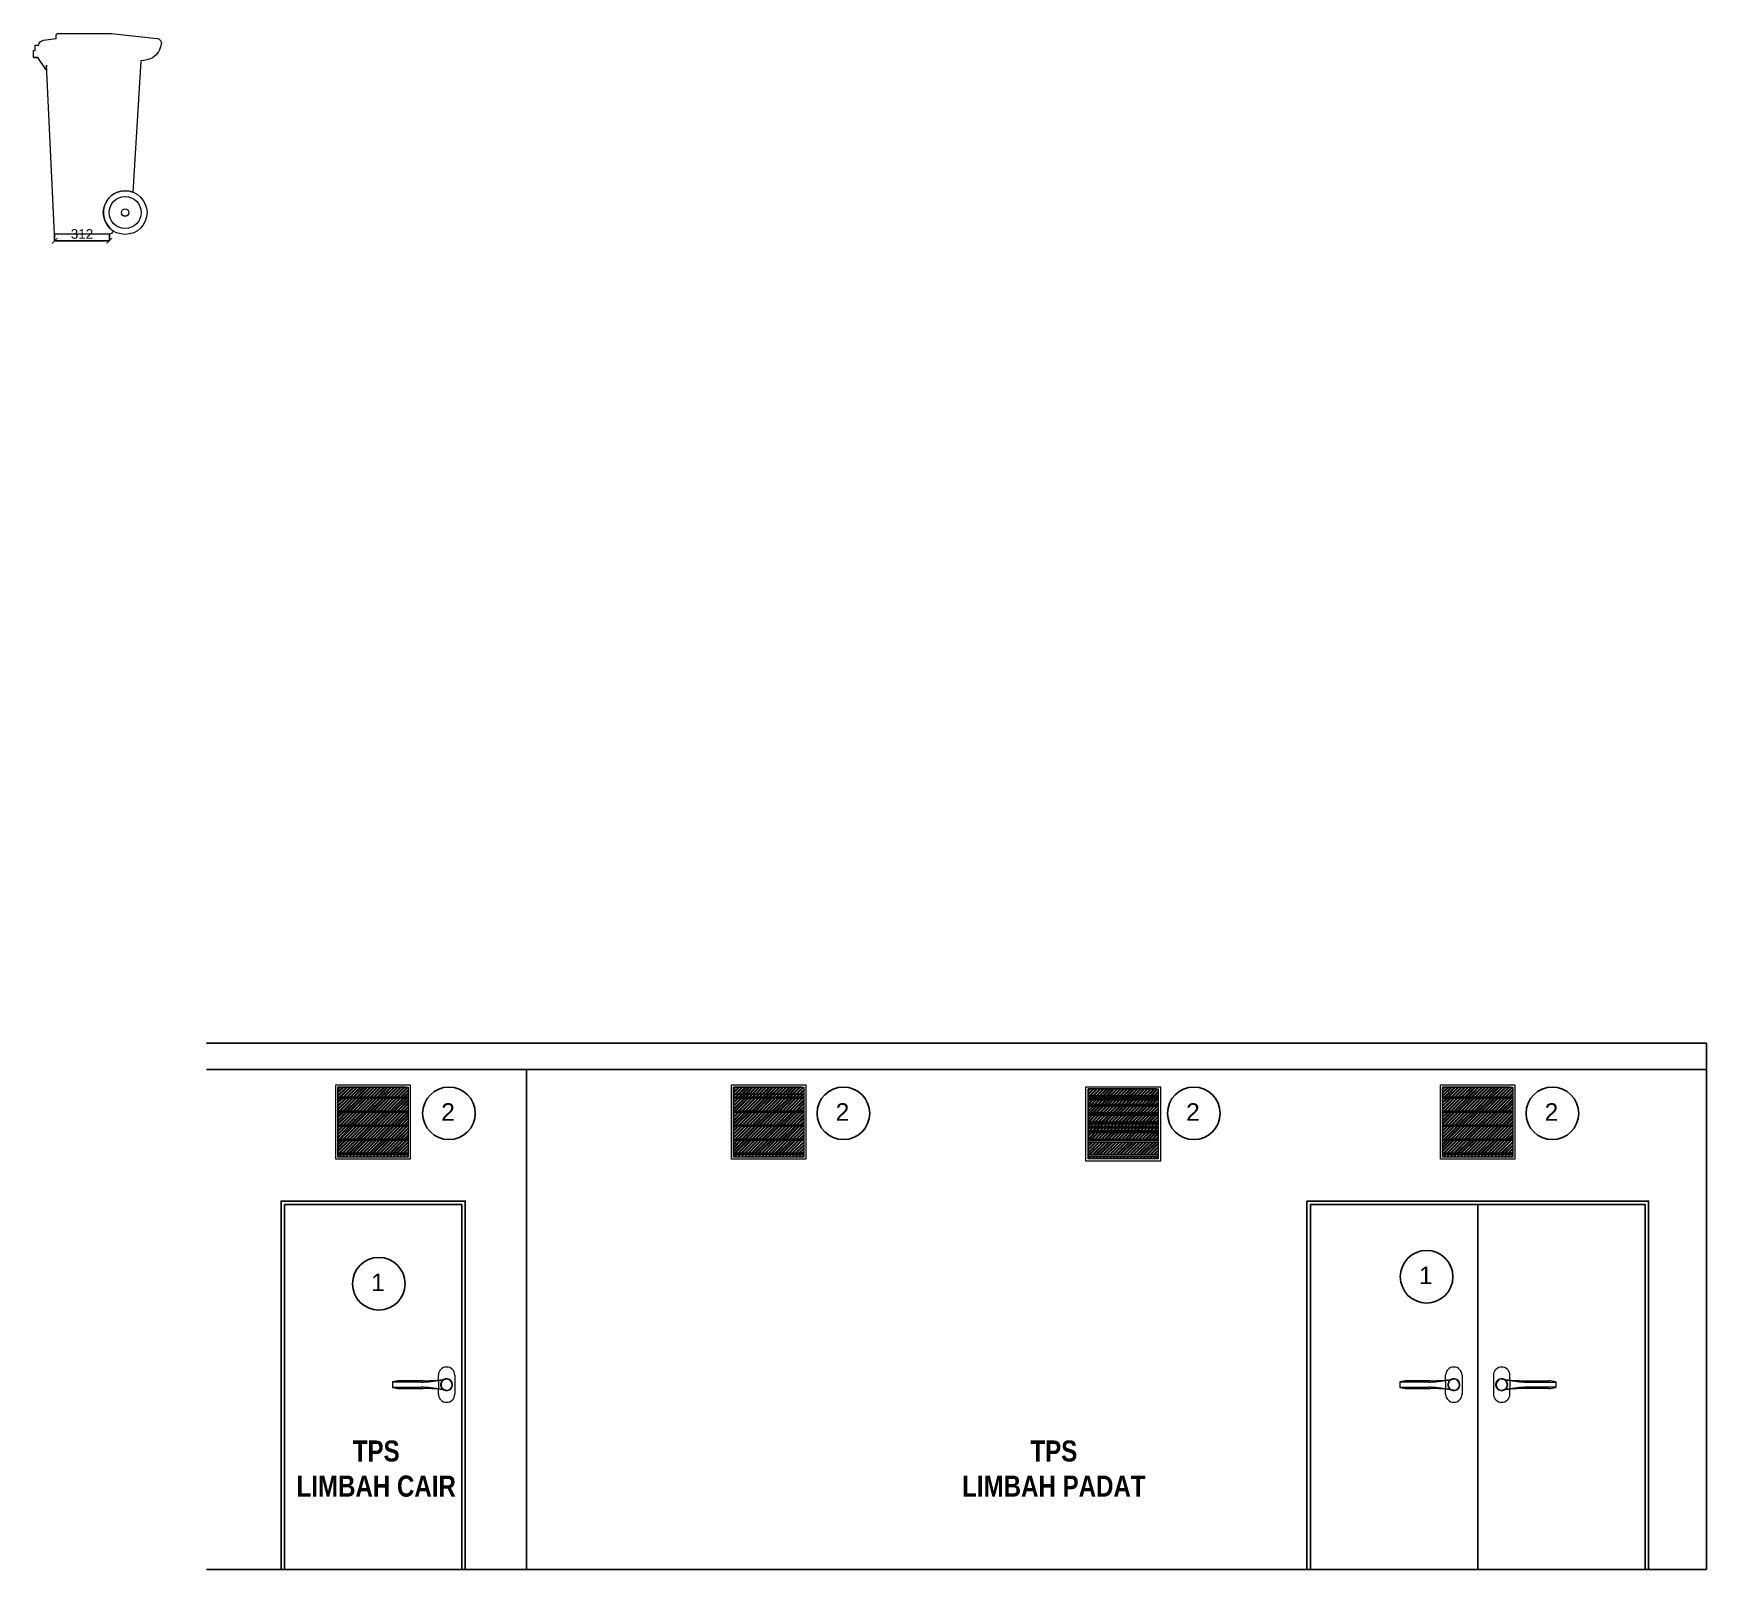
# Model space of a CAD drawing. Header units: millimetres. Extents: x -10849 to 51582, y -14593 to 28921.
# Drawn here: x -10849 to -1314, y 8039 to 16794 of the extents above; entities that cross this region are included whole.
import ezdxf

# ---------------------------------------------------------------- set-up
doc = ezdxf.new("R2010")
doc.units = ezdxf.units.MM
doc.linetypes.add('DASHED', pattern=[0.75, 0.5, -0.25])
for name, color, linetype, lineweight in [('001_Dark_1 10', 7, 'Continuous', 0), ('001_Dark_1 5', 7, 'Continuous', 0), ('C NOTASI', 3, 'Continuous', 5), ('inst ME', 7, 'Continuous', 13)]:
    doc.layers.add(name, color=color, linetype=linetype, lineweight=lineweight)
doc.layers.add('A-Door', color=150, linetype='Continuous')
doc.layers.add('A-Glaz', color=92, linetype='Continuous')
doc.styles.add('DIM', font='', dxfattribs={"height": 100})
doc.styles.get("Standard").update_dxf_attribs({"font": 'arial.ttf'})
doc.styles.get('DIM').set_extended_font_data('VNI-Helve-Condense')
doc.dimstyles.new('ISO-25', dxfattribs={"dimtxt": 55, "dimasz": 32.5, "dimexe": 1.25, "dimexo": 0.625, "dimgap": 10.63, "dimtad": 1, "dimdec": 0, "dimtxsty": 'Standard', "dimblk": 'ARCHTICK', "dimcen": 2.5, "dimclrd": 40, "dimclre": 40, "dimclrt": 256, "dimadec": 0, "dimazin": 0, "dimtfac": 1, "dimtdec": 0, "dimtmove": 0, "dimatfit": 3, "dimldrblk": 'DOT', "dimfxl": 1, "dimarcsym": 0})
pattern_1 = [(45, (-9854.229, -54270.762), (-9.6423652, 9.6423652), []), (45, (-9847.8, -54270.762), (-9.6423652, 9.6423652), [])]
pattern_2 = [(45, (-11875.036, -54280.762), (-9.6423652, 9.6423652), []), (45, (-11868.607, -54280.762), (-9.6423652, 9.6423652), [])]
pattern_3 = [(45, (-13895.843, -54270.762), (-9.6423652, 9.6423652), []), (45, (-13889.414, -54270.762), (-9.6423652, 9.6423652), [])]
pattern_4 = [(45, (-16150.036, -54270.762), (-9.6423652, 9.6423652), []), (45, (-16143.607, -54270.762), (-9.6423652, 9.6423652), [])]

# ---------------------------------------------------------------- blocks, each defined once
blk = doc.blocks.new('_ArchTick')
at = {"color": 0, "linetype": 'ByBlock', "const_width": 0.15}
blk.add_lwpolyline([(-0.5, -0.5), (0.5, 0.5)], dxfattribs=at)
blk = doc.blocks.new('*D74')
at = {"color": 40, "lineweight": -2, "transparency": 16777216}
for p, q in [((-10728.9, 15649.9), (-10728.9, 15611.3)), ((-10416.9, 15649.9), (-10416.9, 15611.3)), ((-10728.9, 15612.5), (-10416.9, 15612.5))]:
    blk.add_line(p, q, dxfattribs=at)
at = {"layer": 'Defpoints', "color": 0, "transparency": 16777216}
for p in [(-10728.9, 15650.5), (-10416.9, 15650.5), (-10416.9, 15612.5)]:
    blk.add_point(p, dxfattribs=at)
at = {"color": 40, "lineweight": -2, "transparency": 16777216, "xscale": 32.5, "yscale": 32.5, "zscale": 32.5, "rotation": 180}
blk.add_blockref('_ArchTick', (-10728.9, 15612.5), dxfattribs=at)
at = {"color": 40, "lineweight": -2, "transparency": 16777216, "xscale": 32.5, "yscale": 32.5, "zscale": 32.5}
blk.add_blockref('_ArchTick', (-10416.9, 15612.5), dxfattribs=at)
at = {"transparency": 16777216, "insert": (-10572.9, 15651.2), "char_height": 55, "attachment_point": 5}
blk.add_mtext('312', dxfattribs=at)
blk = doc.blocks.new('_Dot')
at = {"color": 0, "lineweight": -2}
blk.add_line((-0.5, 0), (-1, 0), dxfattribs=at)
at = {"color": 0, "const_width": 0.5}
blk.add_lwpolyline([(-0.25, 0, 1), (0.25, 0, 1)], format="xyb", close=True, dxfattribs=at)

msp = doc.modelspace()

# ---------------------------------------------------------------- hatches: boundary and pattern name
at = {"layer": 'C NOTASI', "ltscale": 0.15}
h = msp.add_hatch(dxfattribs=at)
h.set_pattern_fill('ANSI32', color=251, scale=36.363636, style=0)
h.set_pattern_definition([(45, (-16137.236, -54270.762), (-9.6423652, 9.6423652), []), (45, (-16130.807, -54270.762), (-9.6423652, 9.6423652), [])])
h.paths.add_polyline_path([(-8713.6, 10789.5), (-9113.8, 10789.5), (-9113.8, 10734), (-8713.6, 10734)])
h.paths.add_polyline_path([(-8713.6, 10726), (-9113.8, 10726), (-9113.8, 10654), (-8713.6, 10654)])
h = msp.add_hatch(dxfattribs=at)
h.set_pattern_fill('ANSI32', color=251, scale=36.363636, style=0)
h.set_pattern_definition([(45, (-13883.043, -54270.762), (-9.6423652, 9.6423652), []), (45, (-13876.614, -54270.762), (-9.6423652, 9.6423652), [])])
h.paths.add_polyline_path([(-6459.4, 10789.5), (-6859.6, 10789.5), (-6859.6, 10734), (-6459.4, 10734)])
h.paths.add_polyline_path([(-6459.4, 10726), (-6859.6, 10726), (-6859.6, 10654), (-6459.4, 10654)])
h = msp.add_hatch(dxfattribs=at)
h.set_pattern_fill('ANSI32', color=251, scale=36.363636, style=0)
h.set_pattern_definition([(45, (-11862.236, -54280.762), (-9.6423652, 9.6423652), []), (45, (-11855.807, -54280.762), (-9.6423652, 9.6423652), [])])
h.paths.add_polyline_path([(-4438.6, 10779.5), (-4838.8, 10779.5), (-4838.8, 10724), (-4438.6, 10724)])
h.paths.add_polyline_path([(-4438.6, 10716), (-4838.8, 10716), (-4838.8, 10644), (-4438.6, 10644)])
h = msp.add_hatch(dxfattribs=at)
h.set_pattern_fill('ANSI32', color=251, scale=36.363636, style=0)
h.set_pattern_definition([(45, (-9841.429, -54270.762), (-9.6423652, 9.6423652), []), (45, (-9835, -54270.762), (-9.6423652, 9.6423652), [])])
h.paths.add_polyline_path([(-2417.8, 10789.5), (-2818, 10789.5), (-2818, 10734), (-2417.8, 10734)])
h.paths.add_polyline_path([(-2417.8, 10726), (-2818, 10726), (-2818, 10654), (-2417.8, 10654)])
h = msp.add_hatch(dxfattribs=at)
h.set_pattern_fill('ANSI32', color=251, scale=36.363636, style=0)
h.set_pattern_definition(pattern_4)
h.paths.add_polyline_path([(-8713.6, 10646), (-9113.8, 10646), (-9113.8, 10574), (-8713.6, 10574)])
h.paths.add_polyline_path([(-8713.6, 10566.8), (-9113.8, 10566), (-9113.8, 10494), (-8713.6, 10494.8)])
h.paths.add_polyline_path([(-8713.6, 10486), (-9113.8, 10486), (-9113.8, 10414), (-8713.6, 10414)])
h = msp.add_hatch(dxfattribs=at)
h.set_pattern_fill('ANSI32', color=251, scale=36.363636, style=0)
h.set_pattern_definition(pattern_3)
h.paths.add_polyline_path([(-6459.4, 10646), (-6859.6, 10646), (-6859.6, 10574), (-6459.4, 10574)])
h.paths.add_polyline_path([(-6459.4, 10566.8), (-6859.6, 10566), (-6859.6, 10494), (-6459.4, 10494.8)])
h.paths.add_polyline_path([(-6459.4, 10486), (-6859.6, 10486), (-6859.6, 10414), (-6459.4, 10414)])
h = msp.add_hatch(dxfattribs=at)
h.set_pattern_fill('ANSI32', color=251, scale=36.363636, style=0)
h.set_pattern_definition(pattern_2)
h.paths.add_polyline_path([(-4438.6, 10636), (-4838.8, 10636), (-4838.8, 10564), (-4438.6, 10564)])
h.paths.add_polyline_path([(-4438.6, 10556.8), (-4838.8, 10556), (-4838.8, 10484), (-4438.6, 10484.8)])
h.paths.add_polyline_path([(-4438.6, 10476), (-4838.8, 10476), (-4838.8, 10404), (-4438.6, 10404)])
h = msp.add_hatch(dxfattribs=at)
h.set_pattern_fill('ANSI32', color=251, scale=36.363636, style=0)
h.set_pattern_definition(pattern_1)
h.paths.add_polyline_path([(-2417.8, 10646), (-2818, 10646), (-2818, 10574), (-2417.8, 10574)])
h.paths.add_polyline_path([(-2417.8, 10566.8), (-2818, 10566), (-2818, 10494), (-2417.8, 10494.8)])
h.paths.add_polyline_path([(-2417.8, 10486), (-2818, 10486), (-2818, 10414), (-2417.8, 10414)])
h = msp.add_hatch(dxfattribs=at)
h.set_pattern_fill('ANSI32', color=251, scale=36.363636, style=0)
h.set_pattern_definition(pattern_4)
h.paths.add_polyline_path([(-8713.6, 10406), (-9113.8, 10406), (-9113.8, 10389.5), (-8713.6, 10389.5)])
h = msp.add_hatch(dxfattribs=at)
h.set_pattern_fill('ANSI32', color=251, scale=36.363636, style=0)
h.set_pattern_definition(pattern_3)
h.paths.add_polyline_path([(-6459.4, 10406), (-6859.6, 10406), (-6859.6, 10389.5), (-6459.4, 10389.5)])
h = msp.add_hatch(dxfattribs=at)
h.set_pattern_fill('ANSI32', color=251, scale=36.363636, style=0)
h.set_pattern_definition(pattern_2)
h.paths.add_polyline_path([(-4438.6, 10396), (-4838.8, 10396), (-4838.8, 10379.5), (-4438.6, 10379.5)])
h = msp.add_hatch(dxfattribs=at)
h.set_pattern_fill('ANSI32', color=251, scale=36.363636, style=0)
h.set_pattern_definition(pattern_1)
h.paths.add_polyline_path([(-2417.8, 10406), (-2818, 10406), (-2818, 10389.5), (-2417.8, 10389.5)])

# ---------------------------------------------------------------- linework, layer by layer
for points in [[(-9863.6, 11039.5), (-1313.6, 11039.5)], [(-1313.6, 8039.5), (-1313.6, 11039.5)], [(-9863.6, 10889.5), (-1313.6, 10889.5)], [(-8038.6, 8039.5), (-8038.6, 10889.5)], [(-6459.4, 10749.5), (-6859.4, 10749.5)], [(-4438.6, 10739.5), (-4838.6, 10739.5)], [(-4438.6, 10729.5), (-4838.6, 10729.5)], [(-4438.6, 10689.5), (-4838.6, 10689.5)], [(-4438.6, 10679.5), (-4838.6, 10679.5)], [(-4438.6, 10639.5), (-4838.6, 10639.5)], [(-4438.6, 10629.5), (-4838.6, 10629.5)], [(-4438.6, 10589.5), (-4838.6, 10589.5)], [(-4438.6, 10579.5), (-4838.6, 10579.5)], [(-4438.6, 10539.5), (-4838.6, 10539.5)], [(-4438.6, 10529.5), (-4838.6, 10529.5)], [(-4438.6, 10489.5), (-4838.6, 10489.5)], [(-9863.6, 8039.5), (-1313.6, 8039.5)]]:
    msp.add_lwpolyline(points)
at = {"color": 5}
for centre in [(-8481.4, 10639.5), (-6233.2, 10639.5), (-4235.9, 10639.5), (-2192.4, 10639.5), (-2909.2, 9708.3), (-8881.2, 9668.4)]:
    msp.add_circle(centre, 150, dxfattribs=at)
at = {"layer": '001_Dark_1 10'}
msp.add_lwpolyline([(-10849.5, 16656.8), (-10849.4, 16696.8), (-10839.3, 16696.8), (-10839.3, 16728.1), (-10819.4, 16728.1, -0.352193), (-10792.4, 16756), (-10720.9, 16764.9), (-10720.9, 16779.8, -0.414214), (-10706.7, 16794.1), (-10706.7, 16794.1), (-10405.1, 16794.1), (-10145.9, 16766.3, -0.446115), (-10120.7, 16735.9, -0.222373), (-10171.8, 16654.6, -0.107102), (-10237.4, 16638.2), (-10282.2, 15889.6, 0.896984), (-10395.4, 15669.4, -0.29714), (-10416.9, 15650.5), (-10728.9, 15650.5), (-10774.3, 16614.2), (-10776.7, 16587.5), (-10825.5, 16656.8), (-10849.5, 16656.8), (-10825.5, 16656.8)], format="xyb", close=True, dxfattribs=at)
for radius in [124.6, 91.1, 21.4]:
    msp.add_circle((-10326.8, 15773.3), radius, dxfattribs=at)
at = {"layer": '001_Dark_1 5', "linetype": 'Continuous'}
for p, q in [((-8802.7, 9107.8), (-8802.7, 9078.5)), ((-8640, 9107.8), (-8799.4, 9107.8)), ((-8799.4, 9078.5), (-8640, 9078.5)), ((-8627.1, 9115.4), (-8761.8, 9115.4)), ((-8761.8, 9070.8), (-8627.1, 9070.8)), ((-8541.6, 9119.4), (-8541.6, 9147.1)), ((-8541.6, 9039.2), (-8541.6, 9066.8)), ((-8448.2, 9147.1), (-8448.2, 9039.2)), ((-3061.7, 9107.8), (-3061.7, 9078.5)), ((-2899, 9107.8), (-3058.3, 9107.8)), ((-3058.3, 9078.5), (-2899, 9078.5)), ((-2886.1, 9115.4), (-3020.8, 9115.4)), ((-3020.8, 9070.8), (-2886.1, 9070.8)), ((-2800.6, 9119.4), (-2800.6, 9147.1)), ((-2800.6, 9039.2), (-2800.6, 9066.8)), ((-2707.2, 9147.1), (-2707.2, 9039.2)), ((-2528.1, 9147.1), (-2528.1, 9039.2)), ((-2434.6, 9119.4), (-2434.6, 9147.1)), ((-2434.6, 9039.2), (-2434.6, 9066.8)), ((-2349.1, 9115.4), (-2214.4, 9115.4)), ((-2214.4, 9070.8), (-2349.1, 9070.8)), ((-2336.2, 9107.8), (-2176.9, 9107.8)), ((-2176.9, 9078.5), (-2336.2, 9078.5)), ((-2173.5, 9107.8), (-2173.5, 9078.5))]:
    msp.add_line(p, q, dxfattribs=at)
at = {"layer": '001_Dark_1 5', "linetype": 'DASHED'}
for p, q in [((-8541.6, 9119.4), (-8541.6, 9066.8)), ((-2800.6, 9119.4), (-2800.6, 9066.8)), ((-2434.6, 9119.4), (-2434.6, 9066.8))]:
    msp.add_line(p, q, dxfattribs=at)
at = {"layer": '001_Dark_1 5', "linetype": 'Continuous'}
for centre, radius, start, end in [((-8494.9, 9147.1), 46.7, 0, 180), ((-2753.9, 9147.1), 46.7, 0, 180), ((-2481.3, 9147.1), 46.7, 0, 180), ((-8801.1, 9107.8), 1.61, 106.68673, 180), ((-8801.1, 9078.5), 1.61, 180, 253.31327), ((-8760, 8970.9), 144.5, 90.73719, 106.71453), ((-8760, 9215.3), 144.5, 253.28547, 269.26281), ((-8651.7, 9795.1), 687.4, 270.97892, 280.44438), ((-8651.7, 8391.1), 687.4, 79.55562, 89.02108), ((-8627.1, 10023), 907.6, 270, 278.09083), ((-8627.1, 8163.3), 907.6, 81.90917, 90), ((-8494.9, 9093.1), 34.5, 238.7771, 121.2229), ((-8494.9, 9093.1), 31.6, 261.90917, 98.09083), ((-3060.1, 9107.8), 1.61, 106.68673, 180), ((-3060.1, 9078.5), 1.61, 180, 253.31327), ((-3019, 8970.9), 144.5, 90.73719, 106.71453), ((-3019, 9215.3), 144.5, 253.28547, 269.26281), ((-2910.7, 9795.1), 687.4, 270.97892, 280.44438), ((-2910.7, 8391.1), 687.4, 79.55562, 89.02108), ((-2886.1, 10023), 907.6, 270, 278.09083), ((-2886.1, 8163.3), 907.6, 81.90917, 90), ((-2753.9, 9093.1), 34.5, 238.7771, 121.2229), ((-2753.9, 9093.1), 31.6, 261.90917, 98.09083), ((-2481.3, 9093.1), 34.5, 58.7771, 301.2229), ((-2481.3, 9093.1), 31.6, 81.90917, 278.09083), ((-2349.1, 10023), 907.6, 261.90917, 270), ((-2349.1, 8163.3), 907.6, 90, 98.09083), ((-2324.5, 9795.1), 687.4, 259.55562, 269.02108), ((-2324.5, 8391.1), 687.4, 90.97892, 100.44438), ((-2216.2, 8970.9), 144.5, 73.28547, 89.26281), ((-2216.2, 9215.3), 144.5, 270.73719, 286.71453), ((-2175.1, 9107.8), 1.61, 0, 73.31327), ((-2175.1, 9078.5), 1.61, 286.68673, 0), ((-8494.9, 9039.2), 46.7, 180, 0), ((-2753.9, 9039.2), 46.7, 180, 0), ((-2481.3, 9039.2), 46.7, 180, 0)]:
    msp.add_arc(centre, radius, start, end, dxfattribs=at)
at = {"layer": '001_Dark_1 5', "linetype": 'DASHED'}
for centre, radius, start, end in [((-8494.9, 9093.1), 34.5, 121.2229, 238.7771), ((-8494.9, 9093.1), 31.6, 98.09083, 261.90917), ((-2753.9, 9093.1), 34.5, 121.2229, 238.7771), ((-2753.9, 9093.1), 31.6, 98.09083, 261.90917), ((-2481.3, 9093.1), 31.6, 278.09083, 81.90917), ((-2481.3, 9093.1), 34.5, 301.2229, 58.7771)]:
    msp.add_arc(centre, radius, start, end, dxfattribs=at)
at = {"layer": 'A-Door'}
for points in [[(-9438.6, 8039.5), (-9438.6, 10139.5), (-8388.6, 10139.5), (-8388.6, 8039.5), (-9438.6, 8039.5)], [(-9418.6, 8039.5), (-9418.6, 10119.5), (-8408.6, 10119.5), (-8408.6, 8039.5)], [(-3591.6, 10139.5), (-1643.6, 10139.5), (-1643.6, 8039.5), (-3591.6, 8039.5), (-3591.6, 10139.5)], [(-3571.6, 8039.5), (-3571.6, 10119.5), (-1663.6, 10119.5), (-1663.6, 8039.5)], [(-2617.6, 8039.5), (-2617.6, 10119.5)]]:
    msp.add_lwpolyline(points, dxfattribs=at)
at = {"layer": 'inst ME', "color": 3}
for points in [[(-9125.8, 10801.5), (-8701.6, 10801.5), (-8701.6, 10377.5), (-9125.8, 10377.5)], [(-9113.8, 10789.5), (-8713.6, 10789.5), (-8713.6, 10389.5), (-9113.8, 10389.5)], [(-6871.6, 10801.5), (-6447.4, 10801.5), (-6447.4, 10377.5), (-6871.6, 10377.5)], [(-6859.6, 10789.5), (-6459.4, 10789.5), (-6459.4, 10389.5), (-6859.6, 10389.5)], [(-4850.8, 10791.5), (-4426.6, 10791.5), (-4426.6, 10367.5), (-4850.8, 10367.5)], [(-4838.8, 10779.5), (-4438.6, 10779.5), (-4438.6, 10379.5), (-4838.8, 10379.5)], [(-2830, 10801.5), (-2405.8, 10801.5), (-2405.8, 10377.5), (-2830, 10377.5)], [(-2818, 10789.5), (-2417.8, 10789.5), (-2417.8, 10389.5), (-2818, 10389.5)]]:
    msp.add_lwpolyline(points, close=True, dxfattribs=at)
at = {"layer": 'inst ME'}
for points in [[(-9113.8, 10789.5), (-9113.8, 10389.5)], [(-8726.4, 10789.5), (-9113.8, 10789.5)], [(-6859.6, 10789.5), (-6859.6, 10389.5)], [(-6472.2, 10789.5), (-6859.6, 10789.5)], [(-4838.8, 10779.5), (-4838.8, 10379.5)], [(-4451.4, 10779.5), (-4838.8, 10779.5)], [(-2818, 10789.5), (-2818, 10389.5)], [(-2430.6, 10789.5), (-2818, 10789.5)], [(-8726.4, 10389.5), (-9113.8, 10389.5)], [(-6472.2, 10389.5), (-6859.6, 10389.5)], [(-4451.4, 10379.5), (-4838.8, 10379.5)], [(-2430.6, 10389.5), (-2818, 10389.5)]]:
    msp.add_lwpolyline(points, dxfattribs=at)
at = {"layer": 'inst ME', "color": 3}
for points in [[(-9113.8, 10734), (-8713.6, 10734)], [(-9113.8, 10726), (-8713.6, 10726)], [(-6859.6, 10734), (-6459.4, 10734)], [(-6859.6, 10726), (-6459.4, 10726)], [(-4838.8, 10724), (-4438.6, 10724)], [(-4838.8, 10716), (-4438.6, 10716)], [(-2818, 10734), (-2417.8, 10734)], [(-2818, 10726), (-2417.8, 10726)], [(-9113.8, 10654), (-8713.6, 10654)], [(-9113.8, 10646), (-8713.6, 10646)], [(-6859.6, 10654), (-6459.4, 10654)], [(-6859.6, 10646), (-6459.4, 10646)], [(-4838.8, 10644), (-4438.6, 10644)], [(-4838.8, 10636), (-4438.6, 10636)], [(-2818, 10654), (-2417.8, 10654)], [(-2818, 10646), (-2417.8, 10646)], [(-9113.8, 10574), (-8713.6, 10574)], [(-9113.8, 10566), (-8713.6, 10566)], [(-9113.8, 10494), (-8713.6, 10494)], [(-6859.6, 10574), (-6459.4, 10574)], [(-6859.6, 10566), (-6459.4, 10566)], [(-6859.6, 10494), (-6459.4, 10494)], [(-4838.8, 10564), (-4438.6, 10564)], [(-4838.8, 10556), (-4438.6, 10556)], [(-2818, 10574), (-2417.8, 10574)], [(-2818, 10566), (-2417.8, 10566)], [(-2818, 10494), (-2417.8, 10494)], [(-9113.8, 10486), (-8713.6, 10486)], [(-9113.8, 10414), (-8713.6, 10414)], [(-9113.8, 10406), (-8713.6, 10406)], [(-6859.6, 10486), (-6459.4, 10486)], [(-6859.6, 10414), (-6459.4, 10414)], [(-6859.6, 10406), (-6459.4, 10406)], [(-4838.8, 10484), (-4438.6, 10484)], [(-4838.8, 10476), (-4438.6, 10476)], [(-4838.8, 10404), (-4438.6, 10404)], [(-4838.8, 10396), (-4438.6, 10396)], [(-2818, 10486), (-2417.8, 10486)], [(-2818, 10414), (-2417.8, 10414)], [(-2818, 10406), (-2417.8, 10406)]]:
    msp.add_lwpolyline(points, dxfattribs=at)

# ---------------------------------------------------------------- texts
at = {"color": 5, "char_height": 100, "attachment_point": 1}
for s, insert in [('\\pxqc;2', (-8575, 10697.2)), ('\\pxqc;2', (-6326.8, 10697.2)), ('\\pxqc;2', (-4329.5, 10697.2)), ('\\pxqc;2', (-2286, 10697.2)), ('\\pxqc;1', (-3002.8, 9766.1)), ('\\pxqc;1', (-8974.9, 9726.2))]:
    msp.add_mtext_dynamic_manual_height_columns(s, width=177.239, gutter_width=12.5, heights=[0], dxfattribs=dict(at, insert=insert))
at = {"layer": 'A-Glaz', "char_height": 120, "attachment_point": 1, "style": 'DIM'}
for s, insert in [('\\pxqc;{\\fVNI-Helve-Condense|b1|i0|c0|p2;TPS \\PLIMBAH CAIR}', (-9688.5, 8775)), ('\\pxqc;{\\fVNI-Helve-Condense|b1|i0|c0|p2;TPS \\PLIMBAH PADAT}', (-5826.1, 8775))]:
    msp.add_mtext_dynamic_manual_height_columns(s, width=1585.031, gutter_width=12.5, heights=[0], dxfattribs=dict(at, insert=insert))

# ---------------------------------------------------------------- dimensions: what is measured, and where the dimension line sits
dim = msp.add_linear_dim(base=(-10416.9, 15612.5), p1=(-10728.9, 15650.5), p2=(-10416.9, 15650.5), dimstyle='ISO-25')
dim.commit()
dim.dimension.update_dxf_attribs({"geometry": '*D74', "text_midpoint": (-10572.9, 15651.2)})

doc.saveas('drawing.dxf')
